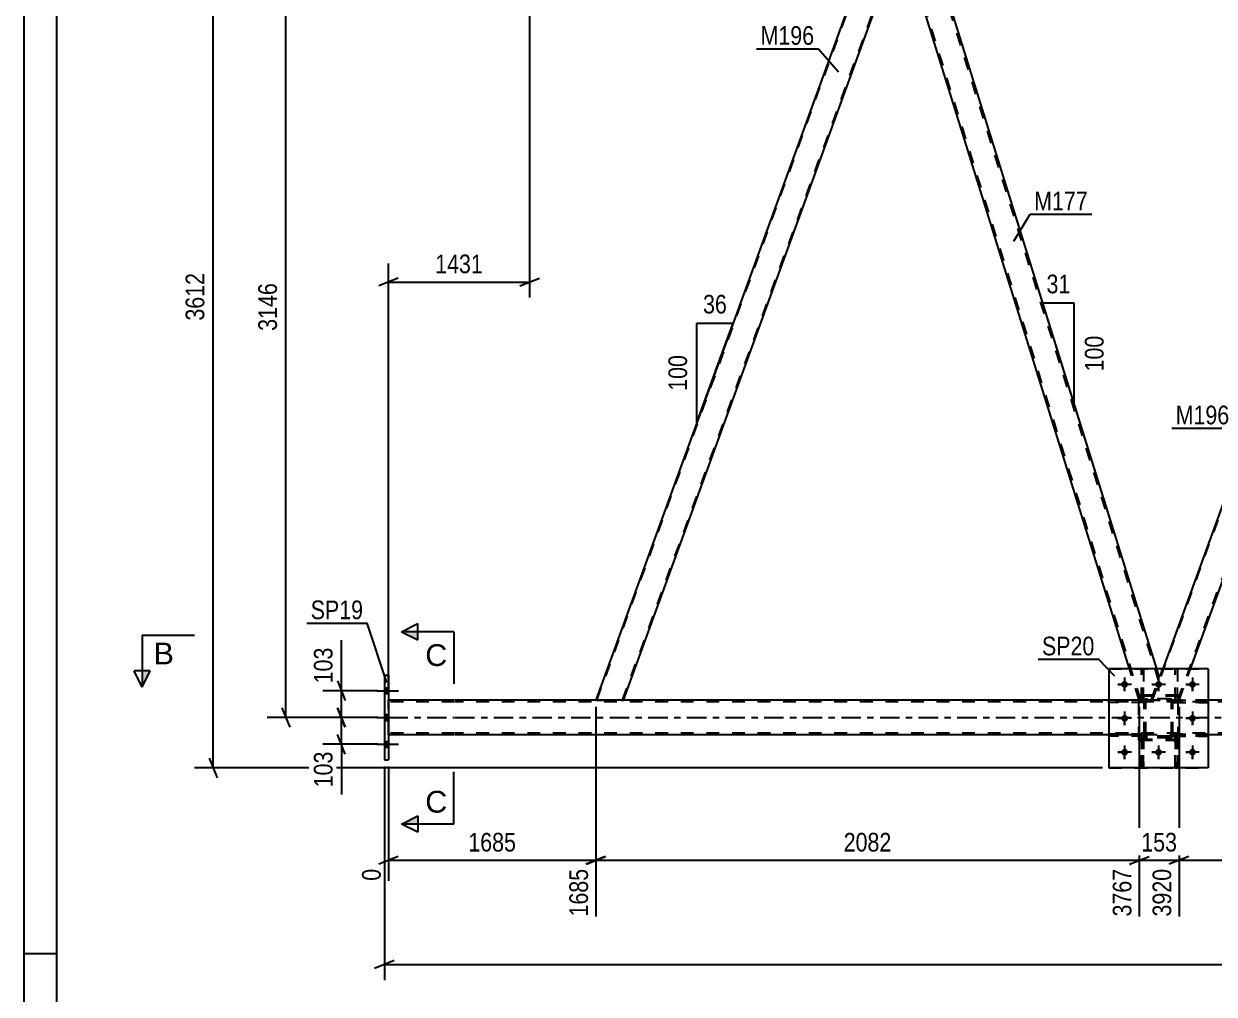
# Model space of a CAD drawing. Header units: millimetres. Extents: x 0 to 841, y 0 to 594.
# Drawn here: x 0 to 182.4, y 291.8 to 440.6 of the extents above; entities that cross this region are included whole.
import ezdxf

# ---------------------------------------------------------------- set-up
doc = ezdxf.new("R2010")
doc.units = ezdxf.units.MM
doc.linetypes.add('DXK_LINE_DOT2', pattern=[3.9198, 1.9599, -1.9599])
doc.linetypes.add('DXK_LINE_DOT3', pattern=[5.9187, 2.979, -0.9799, 0.9799, -0.9799])
doc.styles.add('Arial', font='ARIAL.TTF', dxfattribs={"height": 0.2})
doc.styles.add('Arial Narrow', font='ARIALN.TTF', dxfattribs={"height": 0.2})

# ---------------------------------------------------------------- blocks, each defined once
blk = doc.blocks.new('Unknown-814553173-1135')
at = {"color": 5, "linetype": 'Continuous'}
for p, q in [((0, 594), (0, 0)), ((5, 589), (5, 5)), ((5, 298), (0, 298))]:
    blk.add_line(p, q, dxfattribs=at)
blk = doc.blocks.new('Part-814553173-4147 - 3758')
at = {"color": 2, "linetype": 'Continuous'}
for p, q in [((66.02, 336.86), (55.9, 336.86)), ((166.32, 336.86), (66.12, 336.86)), ((336.59, 336.86), (181.52, 336.86)), ((66.02, 331.58), (55.9, 331.58)), ((166.32, 331.58), (66.12, 331.58)), ((336.59, 331.58), (181.52, 331.58))]:
    blk.add_line(p, q, dxfattribs=at)
at = {"color": 7, "linetype": 'DXK_LINE_DOT2'}
for p, q in [((55.9, 331.58), (55.9, 336.86)), ((66.02, 336.62), (55.9, 336.62)), ((741.59, 336.62), (66.12, 336.62)), ((181.52, 336.86), (166.32, 336.86)), ((66.02, 331.82), (55.9, 331.82)), ((741.59, 331.82), (66.12, 331.82)), ((181.52, 331.58), (166.32, 331.58))]:
    blk.add_line(p, q, dxfattribs=at)
at = {"color": 7, "linetype": 'DXK_LINE_DOT3'}
for p, q in [((55.9, 334.22), (66.02, 334.22)), ((66.12, 334.22), (741.59, 334.22))]:
    blk.add_line(p, q, dxfattribs=at)
blk = doc.blocks.new('Part-814553173-3962 - 3758')
at = {"color": 7, "linetype": 'DXK_LINE_DOT2'}
for p, q in [((176.12, 336.53), (176.12, 336.85)), ((176.12, 336.85), (181.52, 336.85)), ((181.52, 336.53), (176.12, 336.53)), ((176.72, 336.53), (176.72, 336.85)), ((181.52, 336.85), (181.52, 336.53))]:
    blk.add_line(p, q, dxfattribs=at)
blk = doc.blocks.new('Part-814553173-4124 - 3758')
at = {"color": 7, "linetype": 'DXK_LINE_DOT2'}
for p, q in [((172.98, 336.86), (217.1, 458.08)), ((176.89, 336.86), (221.01, 458.08)), ((219.65, 453.88), (221.18, 458.08)), ((172.8, 336.86), (174.56, 341.69)), ((177.06, 336.86), (178.82, 341.69)), ((177.06, 336.86), (172.8, 336.86))]:
    blk.add_line(p, q, dxfattribs=at)
at = {"color": 2, "linetype": 'Continuous'}
for p, q in [((216.93, 458.08), (174.56, 341.69)), ((221.18, 458.08), (216.93, 458.08)), ((178.82, 341.69), (219.65, 453.88))]:
    blk.add_line(p, q, dxfattribs=at)
blk = doc.blocks.new('Part-814553173-4108 - 3758')
at = {"color": 7, "linetype": 'DXK_LINE_DOT2'}
for p, q in [((171.72, 336.85), (166.32, 336.85)), ((166.32, 336.85), (166.32, 336.53)), ((171.72, 336.53), (166.32, 336.53)), ((171.12, 336.53), (171.12, 336.85)), ((171.72, 336.53), (171.72, 336.85))]:
    blk.add_line(p, q, dxfattribs=at)
blk = doc.blocks.new('Bolt-814553173-4125 - 3758')
at = {"linetype": 'Continuous'}
for points in [[(55.9, 337.88), (55.9, 338.76), (55.26, 338.76), (55.26, 337.88)], [(55.9, 337.88), (55.9, 338.76), (55.26, 338.76), (55.26, 337.88)], [(55.9, 337.88), (55.9, 338.76), (55.26, 338.76), (55.26, 337.88)], [(55.9, 333.78), (55.9, 334.66), (55.26, 334.66), (55.26, 333.78)], [(55.9, 333.78), (55.9, 334.66), (55.26, 334.66), (55.26, 333.78)], [(55.9, 329.68), (55.9, 330.56), (55.26, 330.56), (55.26, 329.68)], [(55.9, 329.68), (55.9, 330.56), (55.26, 330.56), (55.26, 329.68)], [(55.9, 329.68), (55.9, 330.56), (55.26, 330.56), (55.26, 329.68)]]:
    blk.add_hatch(color=1, dxfattribs=at).paths.add_polyline_path(points)
at = {"color": 1, "linetype": 'Continuous'}
for p, q in [((54.1, 338.32), (57.42, 338.32)), ((54.1, 338.32), (57.42, 338.32)), ((54.1, 338.32), (57.42, 338.32)), ((55.26, 338.76), (55.9, 338.76)), ((55.26, 338.76), (55.9, 338.76)), ((55.26, 338.76), (55.9, 338.76)), ((55.26, 337.88), (55.9, 337.88)), ((55.26, 337.88), (55.9, 337.88)), ((55.26, 337.88), (55.9, 337.88)), ((54.1, 334.22), (57.42, 334.22)), ((54.1, 334.22), (57.42, 334.22)), ((55.26, 334.66), (55.9, 334.66)), ((55.26, 334.66), (55.9, 334.66)), ((55.26, 333.78), (55.9, 333.78)), ((55.26, 333.78), (55.9, 333.78)), ((55.26, 330.56), (55.9, 330.56)), ((55.26, 330.56), (55.9, 330.56)), ((55.26, 330.56), (55.9, 330.56)), ((54.1, 330.12), (57.42, 330.12)), ((54.1, 330.12), (57.42, 330.12)), ((54.1, 330.12), (57.42, 330.12)), ((55.26, 329.68), (55.9, 329.68)), ((55.26, 329.68), (55.9, 329.68)), ((55.26, 329.68), (55.9, 329.68))]:
    blk.add_line(p, q, dxfattribs=at)
blk = doc.blocks.new('Part-814553173-4192 - 3758')
at = {"color": 7, "linetype": 'DXK_LINE_DOT2'}
for p, q in [((176.92, 337.62), (170.92, 337.62)), ((170.92, 330.82), (170.92, 337.62)), ((176.92, 330.82), (176.92, 337.62)), ((176.92, 330.82), (170.92, 330.82))]:
    blk.add_line(p, q, dxfattribs=at)
blk = doc.blocks.new('Part-814553173-3943 - 3758')
at = {"color": 7, "linetype": 'DXK_LINE_DOT2'}
for p, q in [((176.12, 331.33), (176.12, 331.65)), ((176.12, 331.65), (181.52, 331.65)), ((181.52, 331.33), (176.12, 331.33)), ((176.72, 331.33), (176.72, 331.65)), ((181.52, 331.65), (181.52, 331.33))]:
    blk.add_line(p, q, dxfattribs=at)
blk = doc.blocks.new('Part-814553173-3960 - 3758')
at = {"color": 7, "linetype": 'DXK_LINE_DOT2'}
for p, q in [((171.72, 336.61), (171.76, 336.79)), ((171.76, 336.79), (171.72, 336.61)), ((171.72, 331.57), (171.72, 336.61)), ((171.96, 336.61), (171.98, 336.7)), ((171.96, 331.57), (171.96, 336.61)), ((171.98, 336.7), (172.03, 336.78)), ((172.02, 337.05), (172.2, 337.09)), ((172.2, 337.09), (172.02, 337.05)), ((172.03, 336.78), (172.11, 336.83)), ((172.11, 336.83), (172.2, 336.85)), ((175.64, 337.09), (172.2, 337.09)), ((172.2, 336.85), (175.64, 336.85)), ((175.64, 337.09), (175.83, 337.05)), ((175.83, 337.05), (175.64, 337.09)), ((175.64, 336.85), (175.73, 336.83)), ((175.73, 336.83), (175.81, 336.78)), ((175.81, 336.78), (175.86, 336.7)), ((175.86, 336.7), (175.88, 336.61)), ((175.88, 331.57), (175.88, 336.61)), ((176.08, 336.79), (176.12, 336.61)), ((176.12, 336.61), (176.08, 336.79)), ((176.12, 331.57), (176.12, 336.61)), ((171.76, 331.38), (171.72, 331.57)), ((171.72, 331.57), (171.76, 331.38)), ((171.98, 331.47), (171.96, 331.57)), ((172.03, 331.4), (171.98, 331.47)), ((172.2, 331.09), (172.02, 331.12)), ((172.02, 331.12), (172.2, 331.09)), ((172.11, 331.35), (172.03, 331.4)), ((172.2, 331.33), (172.11, 331.35)), ((175.64, 331.33), (172.2, 331.33)), ((175.64, 331.09), (172.2, 331.09)), ((175.73, 331.35), (175.64, 331.33)), ((175.83, 331.12), (175.64, 331.09)), ((175.64, 331.09), (175.83, 331.12)), ((175.81, 331.4), (175.73, 331.35)), ((175.86, 331.47), (175.81, 331.4)), ((175.88, 331.57), (175.86, 331.47)), ((176.12, 331.57), (176.08, 331.38)), ((176.08, 331.38), (176.12, 331.57))]:
    blk.add_line(p, q, dxfattribs=at)
at = {"color": 7, "linetype": 'DXK_LINE_DOT3'}
blk.add_line((173.92, 334.09), (173.92, 334.09), dxfattribs=at)
at = {"color": 7, "linetype": 'DXK_LINE_DOT2'}
for centre, start, end in [((172.2, 336.61), 112.5, 157.5), ((172.2, 336.61), 112.5, 157.5), ((175.64, 336.61), 22.5, 67.5), ((175.64, 336.61), 22.5, 67.5), ((172.2, 331.57), 202.5, 247.5), ((172.2, 331.57), 202.5, 247.5), ((175.64, 331.57), 292.5, 337.5), ((175.64, 331.57), 292.5, 337.5)]:
    blk.add_arc(centre, 0.48, start, end, dxfattribs=at)
blk = doc.blocks.new('Part-814553173-3961 - 3758')
at = {"color": 7, "linetype": 'DXK_LINE_DOT2'}
for p, q in [((176.92, 337.49), (170.92, 337.49)), ((170.92, 330.69), (170.92, 337.49)), ((176.92, 330.69), (176.92, 337.49)), ((176.92, 330.69), (170.92, 330.69))]:
    blk.add_line(p, q, dxfattribs=at)
blk = doc.blocks.new('Part-814553173-4193 - 3758')
at = {"color": 7, "linetype": 'DXK_LINE_DOT2'}
for p, q in [((171.72, 336.61), (171.76, 336.79)), ((171.76, 336.79), (171.72, 336.61)), ((171.72, 331.57), (171.72, 336.61)), ((171.96, 336.61), (171.98, 336.7)), ((171.96, 331.57), (171.96, 336.61)), ((171.98, 336.7), (172.03, 336.78)), ((172.02, 337.05), (172.2, 337.09)), ((172.2, 337.09), (172.02, 337.05)), ((172.03, 336.78), (172.11, 336.83)), ((172.11, 336.83), (172.2, 336.85)), ((175.64, 337.09), (172.2, 337.09)), ((172.2, 336.85), (175.64, 336.85)), ((175.64, 337.09), (175.83, 337.05)), ((175.83, 337.05), (175.64, 337.09)), ((175.64, 336.85), (175.73, 336.83)), ((175.73, 336.83), (175.81, 336.78)), ((175.81, 336.78), (175.86, 336.7)), ((175.86, 336.7), (175.88, 336.61)), ((175.88, 331.57), (175.88, 336.61)), ((176.08, 336.79), (176.12, 336.61)), ((176.12, 336.61), (176.08, 336.79)), ((176.12, 331.57), (176.12, 336.61)), ((171.76, 331.38), (171.72, 331.57)), ((171.72, 331.57), (171.76, 331.38)), ((171.98, 331.47), (171.96, 331.57)), ((172.03, 331.4), (171.98, 331.47)), ((172.2, 331.09), (172.02, 331.12)), ((172.02, 331.12), (172.2, 331.09)), ((172.11, 331.35), (172.03, 331.4)), ((172.2, 331.33), (172.11, 331.35)), ((175.64, 331.33), (172.2, 331.33)), ((175.64, 331.09), (172.2, 331.09)), ((175.73, 331.35), (175.64, 331.33)), ((175.83, 331.12), (175.64, 331.09)), ((175.64, 331.09), (175.83, 331.12)), ((175.81, 331.4), (175.73, 331.35)), ((175.86, 331.47), (175.81, 331.4)), ((175.88, 331.57), (175.86, 331.47)), ((176.12, 331.57), (176.08, 331.38)), ((176.08, 331.38), (176.12, 331.57))]:
    blk.add_line(p, q, dxfattribs=at)
at = {"color": 7, "linetype": 'DXK_LINE_DOT3'}
blk.add_line((173.92, 334.09), (173.92, 334.09), dxfattribs=at)
at = {"color": 7, "linetype": 'DXK_LINE_DOT2'}
for centre, start, end in [((172.2, 336.61), 112.5, 157.5), ((172.2, 336.61), 112.5, 157.5), ((175.64, 336.61), 22.5, 67.5), ((175.64, 336.61), 22.5, 67.5), ((172.2, 331.57), 202.5, 247.5), ((172.2, 331.57), 202.5, 247.5), ((175.64, 331.57), 292.5, 337.5), ((175.64, 331.57), 292.5, 337.5)]:
    blk.add_arc(centre, 0.48, start, end, dxfattribs=at)
blk = doc.blocks.new('Part-814553173-3976 - 3758')
at = {"color": 7, "linetype": 'DXK_LINE_DOT2'}
for p, q in [((171.72, 336.85), (166.32, 336.85)), ((166.32, 336.53), (166.32, 336.85)), ((171.72, 336.53), (166.32, 336.53)), ((171.12, 336.53), (171.12, 336.85)), ((171.72, 336.85), (171.72, 336.53))]:
    blk.add_line(p, q, dxfattribs=at)
blk = doc.blocks.new('Part-814553173-3977 - 3758')
at = {"color": 7, "linetype": 'DXK_LINE_DOT2'}
for p, q in [((171.72, 331.65), (166.32, 331.65)), ((166.32, 331.33), (166.32, 331.65)), ((171.72, 331.33), (166.32, 331.33)), ((171.12, 331.33), (171.12, 331.65)), ((171.72, 331.65), (171.72, 331.33))]:
    blk.add_line(p, q, dxfattribs=at)
blk = doc.blocks.new('Bolt-814553173-3982 - 3758')
at = {"linetype": 'Continuous'}
for points in [[(169.24, 339.29, -1), (168.2, 339.29, -1)], [(174.44, 339.29, -1), (173.4, 339.29, -1)], [(179.64, 339.29, -1), (178.6, 339.29, -1)], [(169.24, 334.09, -1), (168.2, 334.09, -1)], [(179.64, 334.09, -1), (178.6, 334.09, -1)], [(169.24, 328.89, -1), (168.2, 328.89, -1)], [(174.44, 328.89, -1), (173.4, 328.89, -1)], [(179.64, 328.89, -1), (178.6, 328.89, -1)]]:
    blk.add_hatch(color=1, dxfattribs=at).paths.add_polyline_path(points)
at = {"color": 1, "linetype": 'Continuous'}
for p, q in [((168.72, 340.33), (168.72, 338.25)), ((173.92, 340.33), (173.92, 338.25)), ((179.12, 340.33), (179.12, 338.25)), ((169.76, 339.29), (167.68, 339.29)), ((174.96, 339.29), (172.88, 339.29)), ((180.16, 339.29), (178.08, 339.29)), ((169.76, 334.09), (167.68, 334.09)), ((168.72, 335.13), (168.72, 333.05)), ((180.16, 334.09), (178.08, 334.09)), ((179.12, 335.13), (179.12, 333.05)), ((169.76, 328.89), (167.68, 328.89)), ((168.72, 329.93), (168.72, 327.85)), ((174.96, 328.89), (172.88, 328.89)), ((173.92, 329.93), (173.92, 327.85)), ((180.16, 328.89), (178.08, 328.89)), ((179.12, 329.93), (179.12, 327.85))]:
    blk.add_line(p, q, dxfattribs=at)
blk = doc.blocks.new('Bolt-814553173-3983 - 3758')
at = {"color": 1, "linetype": 'Continuous'}
for p, q in [((168.72, 340.33), (168.72, 339.63)), ((173.92, 340.33), (173.92, 339.63)), ((179.12, 340.33), (179.12, 339.63)), ((167.68, 339.29), (168.37, 339.29)), ((168.72, 338.25), (168.72, 338.94)), ((169.76, 339.29), (169.07, 339.29)), ((172.88, 339.29), (173.57, 339.29)), ((173.92, 338.25), (173.92, 338.94)), ((174.96, 339.29), (174.27, 339.29)), ((178.08, 339.29), (178.77, 339.29)), ((179.12, 338.25), (179.12, 338.94)), ((180.16, 339.29), (179.47, 339.29)), ((167.68, 334.09), (168.37, 334.09)), ((168.72, 335.13), (168.72, 334.43)), ((169.76, 334.09), (169.07, 334.09)), ((178.08, 334.09), (178.77, 334.09)), ((179.12, 335.13), (179.12, 334.43)), ((180.16, 334.09), (179.47, 334.09)), ((168.72, 333.05), (168.72, 333.74)), ((179.12, 333.05), (179.12, 333.74)), ((167.68, 328.89), (168.37, 328.89)), ((168.72, 329.93), (168.72, 329.23)), ((168.72, 327.85), (168.72, 328.54)), ((169.76, 328.89), (169.07, 328.89)), ((172.88, 328.89), (173.57, 328.89)), ((173.92, 329.93), (173.92, 329.23)), ((173.92, 327.85), (173.92, 328.54)), ((174.96, 328.89), (174.27, 328.89)), ((178.08, 328.89), (178.77, 328.89)), ((179.12, 329.93), (179.12, 329.23)), ((179.12, 327.85), (179.12, 328.54)), ((180.16, 328.89), (179.47, 328.89))]:
    blk.add_line(p, q, dxfattribs=at)
blk = doc.blocks.new('Part-814553173-4009 - 3758')
at = {"color": 2, "linetype": 'Continuous'}
for p, q in [((55.26, 340.72), (55.9, 340.72)), ((55.26, 340.72), (55.26, 327.72)), ((55.9, 340.72), (55.9, 327.72)), ((55.26, 327.72), (55.9, 327.72))]:
    blk.add_line(p, q, dxfattribs=at)
blk = doc.blocks.new('Part-814553173-4028 - 3758')
at = {"color": 2, "linetype": 'Continuous'}
for p, q in [((176.48, 341.69), (176.48, 341.69)), ((176.8, 341.69), (176.48, 341.69)), ((176.8, 341.69), (176.8, 341.69))]:
    blk.add_line(p, q, dxfattribs=at)
at = {"color": 7, "linetype": 'DXK_LINE_DOT2'}
for p, q in [((176.48, 336.84), (176.48, 341.69)), ((176.8, 336.84), (176.8, 341.69)), ((176.48, 337.44), (176.8, 337.44)), ((176.8, 336.84), (176.48, 336.84))]:
    blk.add_line(p, q, dxfattribs=at)
blk = doc.blocks.new('Part-814553173-4034 - 3758')
at = {"color": 7, "linetype": 'DXK_LINE_DOT2'}
for p, q in [((176.48, 336.84), (176.48, 341.69)), ((176.48, 341.69), (176.8, 341.69)), ((176.8, 341.69), (176.8, 336.84)), ((176.48, 337.44), (176.8, 337.44)), ((176.8, 336.84), (176.48, 336.84))]:
    blk.add_line(p, q, dxfattribs=at)
blk = doc.blocks.new('Part-814553173-4037 - 3758')
at = {"color": 7, "linetype": 'DXK_LINE_DOT2'}
for p, q in [((171.28, 326.49), (171.28, 331.32)), ((171.28, 331.32), (171.6, 331.32)), ((171.28, 330.72), (171.6, 330.72)), ((171.6, 331.32), (171.6, 326.49)), ((171.6, 326.49), (171.28, 326.49))]:
    blk.add_line(p, q, dxfattribs=at)
blk = doc.blocks.new('Part-814553173-4040 - 3758')
at = {"color": 7, "linetype": 'DXK_LINE_DOT2'}
for p, q in [((176.48, 326.49), (176.47, 331.32)), ((176.47, 331.32), (176.79, 331.32)), ((176.47, 330.72), (176.79, 330.72)), ((176.79, 331.32), (176.8, 326.49)), ((176.8, 326.49), (176.48, 326.49))]:
    blk.add_line(p, q, dxfattribs=at)
blk = doc.blocks.new('Part-814553173-4043 - 3758')
at = {"color": 7, "linetype": 'DXK_LINE_DOT2'}
for p, q in [((181.52, 331.65), (176.12, 331.65)), ((176.12, 331.65), (176.12, 331.33)), ((176.12, 331.33), (181.52, 331.33)), ((176.72, 331.33), (176.72, 331.65)), ((181.52, 331.33), (181.52, 331.65))]:
    blk.add_line(p, q, dxfattribs=at)
blk = doc.blocks.new('Part-814553173-4119 - 3758')
at = {"color": 7, "linetype": 'DXK_LINE_DOT2'}
for p, q in [((171.28, 336.84), (171.28, 341.69)), ((171.28, 341.69), (171.6, 341.69)), ((171.6, 341.69), (171.6, 336.84)), ((171.28, 337.44), (171.6, 337.44)), ((171.6, 336.84), (171.28, 336.84))]:
    blk.add_line(p, q, dxfattribs=at)
blk = doc.blocks.new('Part-814553173-4054 - 3758')
at = {"color": 7, "linetype": 'DXK_LINE_DOT2'}
for p, q in [((181.52, 336.85), (176.12, 336.85)), ((176.12, 336.85), (176.12, 336.53)), ((176.12, 336.53), (181.52, 336.53)), ((176.72, 336.53), (176.72, 336.85)), ((181.52, 336.53), (181.52, 336.85))]:
    blk.add_line(p, q, dxfattribs=at)
blk = doc.blocks.new('Part-814553173-4141 - 3758')
at = {"color": 2, "linetype": 'Continuous'}
for p, q in [((171.28, 341.69), (171.28, 341.69)), ((171.6, 341.69), (171.28, 341.69)), ((171.6, 341.69), (171.6, 341.69))]:
    blk.add_line(p, q, dxfattribs=at)
at = {"color": 7, "linetype": 'DXK_LINE_DOT2'}
for p, q in [((171.28, 336.84), (171.28, 341.69)), ((171.6, 336.84), (171.6, 341.69)), ((171.28, 337.44), (171.6, 337.44)), ((171.6, 336.84), (171.28, 336.84))]:
    blk.add_line(p, q, dxfattribs=at)
blk = doc.blocks.new('Part-814553173-4089 - 3758')
at = {"color": 7, "linetype": 'DXK_LINE_DOT2'}
for p, q in [((171.6, 331.32), (171.28, 331.32)), ((171.28, 331.32), (171.28, 326.49)), ((171.28, 330.72), (171.6, 330.72)), ((171.6, 326.49), (171.6, 331.32)), ((171.28, 326.49), (171.6, 326.49))]:
    blk.add_line(p, q, dxfattribs=at)
blk = doc.blocks.new('Part-814553173-4090 - 3758')
at = {"color": 7, "linetype": 'DXK_LINE_DOT2'}
for p, q in [((176.79, 331.32), (176.47, 331.32)), ((176.47, 331.32), (176.48, 326.49)), ((176.47, 330.72), (176.79, 330.72)), ((176.8, 326.49), (176.79, 331.32)), ((176.48, 326.49), (176.8, 326.49))]:
    blk.add_line(p, q, dxfattribs=at)
blk = doc.blocks.new('Part-814553173-4100 - 3758')
at = {"color": 7, "linetype": 'DXK_LINE_DOT2'}
for p, q in [((166.32, 341.69), (181.52, 341.69)), ((166.32, 341.69), (166.32, 326.49)), ((181.52, 341.69), (181.52, 326.49)), ((166.32, 326.49), (181.52, 326.49))]:
    blk.add_line(p, q, dxfattribs=at)
blk = doc.blocks.new('Part-814553173-4111 - 3758')
at = {"color": 7, "linetype": 'DXK_LINE_DOT2'}
for p, q in [((171.72, 331.65), (166.32, 331.65)), ((166.32, 331.65), (166.32, 331.33)), ((171.72, 331.33), (166.32, 331.33)), ((171.12, 331.33), (171.12, 331.65)), ((171.72, 331.33), (171.72, 331.65))]:
    blk.add_line(p, q, dxfattribs=at)
blk = doc.blocks.new('Part-814553173-4116 - 3758')
at = {"color": 2, "linetype": 'Continuous'}
for p, q in [((181.52, 341.69), (166.32, 341.69)), ((166.32, 341.69), (166.32, 326.49)), ((181.52, 341.69), (181.52, 326.49)), ((181.52, 326.49), (166.32, 326.49))]:
    blk.add_line(p, q, dxfattribs=at)
blk = doc.blocks.new('Part-814553173-4177 - 3758')
at = {"color": 2, "linetype": 'Continuous'}
for p, q in [((136.05, 458.08), (134.52, 453.89)), ((137.37, 458.08), (136.05, 458.08)), ((173.65, 341.69), (137.37, 458.08)), ((169.46, 341.69), (134.5, 453.83)), ((134.52, 453.89), (134.52, 453.88))]:
    blk.add_line(p, q, dxfattribs=at)
at = {"color": 7, "linetype": 'DXK_LINE_DOT2'}
for p, q in [((173.93, 339.96), (137.11, 458.08)), ((134.52, 453.89), (134.5, 453.83)), ((171.21, 336.86), (134.64, 454.2)), ((170.96, 336.86), (169.46, 341.69)), ((174.07, 340.33), (173.65, 341.69)), ((172.8, 336.86), (174.07, 340.33)), ((170.96, 336.86), (172.8, 336.86))]:
    blk.add_line(p, q, dxfattribs=at)
blk = doc.blocks.new('Part-814553173-4182 - 3758')
at = {"color": 2, "linetype": 'Continuous'}
for p, q in [((131.79, 458.08), (87.67, 336.86)), ((136.05, 458.08), (131.79, 458.08)), ((91.93, 336.86), (134.52, 453.88))]:
    blk.add_line(p, q, dxfattribs=at)
at = {"color": 7, "linetype": 'DXK_LINE_DOT2'}
for p, q in [((87.84, 336.86), (131.96, 458.08)), ((91.76, 336.86), (135.88, 458.08)), ((134.52, 453.88), (136.05, 458.08)), ((87.67, 336.86), (91.93, 336.86))]:
    blk.add_line(p, q, dxfattribs=at)
blk = doc.blocks.new('StraightDimension-814553173-4836 - 3758')
at = {"color": 7, "linetype": 'Continuous'}
for p, q in [((75.88, 460.08), (37.3, 460.08)), ((40.75, 458.58), (39.55, 461.58)), ((40.15, 334.22), (40.15, 460.08)), ((39.55, 335.72), (40.75, 332.72)), ((54.26, 334.22), (37.3, 334.22))]:
    blk.add_line(p, q, dxfattribs=at)
at = {"color": 0}
blk.add_wipeout([(39.4, 401.41), (35.2, 401.41), (35.2, 392.9), (39.4, 392.9)], dxfattribs=at)
at = {"color": 3, "style": 'Arial Narrow'}
blk.add_text('3146', height=2.863, rotation=90.0002, dxfattribs=at).set_placement((38.8, 393.5))
blk = doc.blocks.new('StraightDimension-814553173-4952 - 3758')
at = {"color": 7, "linetype": 'Continuous'}
for p, q in [((79.16, 470.95), (26.16, 470.95)), ((29.61, 469.45), (28.41, 472.45)), ((29.01, 326.49), (29.01, 470.95)), ((28.41, 327.99), (29.61, 324.99)), ((165.32, 326.49), (26.16, 326.49))]:
    blk.add_line(p, q, dxfattribs=at)
at = {"color": 0}
blk.add_wipeout([(28.26, 402.97), (24.06, 402.97), (24.06, 394.46), (28.26, 394.46)], dxfattribs=at)
at = {"color": 3, "style": 'Arial Narrow'}
blk.add_text('3612', height=2.863, rotation=90.0002, dxfattribs=at).set_placement((27.66, 395.06))
blk = doc.blocks.new('StraightDimension-814553173-4549 - 3758')
at = {"color": 7, "linetype": 'Continuous'}
for p, q in [((87.67, 335.86), (87.67, 303.71)), ((170.96, 335.86), (170.96, 303.71)), ((89.17, 312.92), (86.17, 311.72)), ((87.67, 312.32), (170.96, 312.32)), ((169.46, 311.72), (172.46, 312.92))]:
    blk.add_line(p, q, dxfattribs=at)
at = {"color": 0}
blk.add_wipeout([(133.57, 313.07), (133.57, 317.27), (125.06, 317.27), (125.06, 313.07)], dxfattribs=at)
at = {"color": 0, "linetype": 'Continuous'}
blk.add_wipeout([(170.36, 311.62), (166.16, 311.62), (166.16, 303.11), (170.36, 303.11)], dxfattribs=at)
at = {"color": 3, "style": 'Arial Narrow'}
blk.add_text('2082', height=2.863, dxfattribs=at).set_placement((125.66, 313.67))
at = {"color": 3, "linetype": 'Continuous', "style": 'Arial Narrow'}
blk.add_text('3767', height=2.863, rotation=90.0002, dxfattribs=at).set_placement((169.76, 303.71))
blk = doc.blocks.new('StraightDimension-814553173-4825 - 3758')
at = {"color": 7, "linetype": 'Continuous'}
for p, q in [((87.67, 335.86), (87.67, 303.71)), ((55.9, 326.72), (55.9, 309.19)), ((57.4, 312.92), (54.4, 311.72)), ((55.9, 312.32), (87.67, 312.32)), ((86.17, 311.72), (89.17, 312.92))]:
    blk.add_line(p, q, dxfattribs=at)
at = {"color": 0}
blk.add_wipeout([(76.04, 313.07), (76.04, 317.27), (67.53, 317.27), (67.53, 313.07)], dxfattribs=at)
at = {"color": 0, "linetype": 'Continuous'}
for points in [[(55.3, 311.62), (51.1, 311.62), (51.1, 308.59), (55.3, 308.59)], [(87.07, 311.62), (82.87, 311.62), (82.87, 303.11), (87.07, 303.11)]]:
    blk.add_wipeout(points, dxfattribs=at)
at = {"color": 3, "style": 'Arial Narrow'}
blk.add_text('1685', height=2.863, dxfattribs=at).set_placement((68.13, 313.67))
at = {"color": 3, "linetype": 'Continuous', "style": 'Arial Narrow'}
for s, height, p in [('0', 2.86, (54.7, 309.19)), ('1685', 2.863, (86.47, 303.71))]:
    blk.add_text(s, height=height, rotation=90.0002, dxfattribs=at).set_placement(p)
blk = doc.blocks.new('AngleDimension-814553173-5161 - 3758')
at = {"color": 7, "linetype": 'Continuous'}
for p, q in [((103.16, 394.65), (108.7, 394.65)), ((103.16, 379.43), (108.7, 394.65)), ((103.16, 379.43), (103.16, 394.65)), ((106.03, 387.31), (108.7, 394.65))]:
    blk.add_line(p, q, dxfattribs=at)
at = {"color": 0}
for points in [[(108.36, 395.55), (108.36, 399.75), (103.5, 399.75), (103.5, 395.55)], [(102.26, 390.38), (98.06, 390.38), (98.06, 383.7), (102.26, 383.7)]]:
    blk.add_wipeout(points, dxfattribs=at)
at = {"color": 3, "style": 'Arial Narrow'}
blk.add_text('36', height=2.863, dxfattribs=at).set_placement((104.1, 396.15))
blk.add_text('100', height=2.863, rotation=90.0002, dxfattribs=at).set_placement((101.66, 384.3))
blk = doc.blocks.new('AngleDimension-814553173-4527 - 3758')
at = {"color": 7, "linetype": 'Continuous'}
for p, q in [((160.99, 397.75), (156.17, 397.75)), ((160.99, 382.28), (156.17, 397.75)), ((160.99, 382.28), (160.99, 397.75)), ((167.16, 362.49), (160.99, 382.28))]:
    blk.add_line(p, q, dxfattribs=at)
at = {"color": 0}
for points in [[(161.01, 398.65), (161.01, 402.85), (156.15, 402.85), (156.15, 398.65)], [(166.09, 393.36), (161.89, 393.36), (161.89, 386.67), (166.09, 386.67)]]:
    blk.add_wipeout(points, dxfattribs=at)
at = {"color": 3, "style": 'Arial Narrow'}
blk.add_text('31', height=2.863, dxfattribs=at).set_placement((156.75, 399.25))
blk.add_text('100', height=2.863, rotation=90.0002, dxfattribs=at).set_placement((165.49, 387.27))
blk = doc.blocks.new('StraightDimension-814553173-4585 - 3758')
at = {"color": 7, "linetype": 'Continuous'}
for p, q in [((177.06, 335.86), (177.06, 303.71)), ((256.09, 335.86), (256.09, 303.71)), ((178.56, 312.92), (175.56, 311.72)), ((177.06, 312.32), (256.09, 312.32)), ((254.59, 311.72), (257.59, 312.92))]:
    blk.add_line(p, q, dxfattribs=at)
at = {"color": 0}
blk.add_wipeout([(220.83, 313.07), (220.83, 317.27), (212.32, 317.27), (212.32, 313.07)], dxfattribs=at)
at = {"color": 0, "linetype": 'Continuous'}
blk.add_wipeout([(255.49, 311.62), (251.29, 311.62), (251.29, 303.11), (255.49, 303.11)], dxfattribs=at)
at = {"color": 3, "style": 'Arial Narrow'}
blk.add_text('1976', height=2.863, dxfattribs=at).set_placement((212.92, 313.67))
at = {"color": 3, "linetype": 'Continuous', "style": 'Arial Narrow'}
blk.add_text('5895', height=2.863, rotation=90.0002, dxfattribs=at).set_placement((254.89, 303.71))
blk = doc.blocks.new('StraightDimension-814553173-4538 - 3758')
at = {"color": 7, "linetype": 'Continuous'}
for p, q in [((55.26, 326.72), (55.26, 293.94)), ((56.76, 296.94), (53.76, 295.74)), ((55.26, 296.34), (793.32, 296.34))]:
    blk.add_line(p, q, dxfattribs=at)
blk = doc.blocks.new('StraightDimension-814553173-4566 - 3758')
at = {"color": 7, "linetype": 'Continuous'}
for p, q in [((170.96, 335.86), (170.96, 303.71)), ((177.06, 335.86), (177.06, 303.71)), ((169.46, 311.72), (172.46, 312.92)), ((170.96, 312.32), (177.06, 312.32)), ((178.56, 312.92), (175.56, 311.72))]:
    blk.add_line(p, q, dxfattribs=at)
at = {"color": 0}
blk.add_wipeout([(177.35, 313.07), (177.35, 317.27), (170.67, 317.27), (170.67, 313.07)], dxfattribs=at)
at = {"color": 0, "linetype": 'Continuous'}
blk.add_wipeout([(176.46, 311.62), (172.26, 311.62), (172.26, 303.11), (176.46, 303.11)], dxfattribs=at)
at = {"color": 3, "style": 'Arial Narrow'}
blk.add_text('153', height=2.863, dxfattribs=at).set_placement((171.27, 313.67))
at = {"color": 3, "linetype": 'Continuous', "style": 'Arial Narrow'}
blk.add_text('3920', height=2.863, rotation=90.0002, dxfattribs=at).set_placement((175.86, 303.71))
blk = doc.blocks.new('StraightDimension-814553173-4841 - 3758')
at = {"color": 7, "linetype": 'Continuous'}
for p, q in [((77.52, 457.08), (77.52, 398.58)), ((55.9, 337.86), (55.9, 403.83)), ((57.4, 401.58), (54.4, 400.38)), ((76.02, 400.38), (79.02, 401.58)), ((55.9, 400.98), (77.52, 400.98))]:
    blk.add_line(p, q, dxfattribs=at)
at = {"color": 0}
blk.add_wipeout([(70.97, 401.73), (70.97, 405.93), (62.45, 405.93), (62.45, 401.73)], dxfattribs=at)
at = {"color": 3, "style": 'Arial Narrow'}
blk.add_text('1431', height=2.863, dxfattribs=at).set_placement((63.05, 402.33))
blk = doc.blocks.new('StraightDimension-814553173-4884 - 3758')
at = {"color": 7, "linetype": 'Continuous'}
for p, q in [((48.07, 339.82), (49.27, 336.82)), ((54.26, 338.32), (45.82, 338.32)), ((48.67, 334.22), (48.67, 338.32)), ((49.27, 332.72), (48.07, 335.72)), ((54.26, 334.22), (45.82, 334.22))]:
    blk.add_line(p, q, dxfattribs=at)
at = {"color": 0}
blk.add_wipeout([(47.92, 345.53), (43.72, 345.53), (43.72, 338.85), (47.92, 338.85)], dxfattribs=at)
at = {"color": 7, "linetype": 'Continuous'}
blk.add_line((48.67, 338.32), (48.67, 346.06), dxfattribs=at)
blk.add_line((48.67, 338.32), (48.67, 346.06), dxfattribs=at)
at = {"color": 3, "style": 'Arial Narrow'}
blk.add_text('103', height=2.863, rotation=90.0002, dxfattribs=at).set_placement((47.32, 339.45))
blk = doc.blocks.new('StraightDimension-814553173-4894 - 3758')
at = {"color": 7, "linetype": 'Continuous'}
for p, q in [((48.07, 335.72), (49.27, 332.72)), ((54.26, 334.22), (45.82, 334.22)), ((48.67, 330.12), (48.67, 334.22)), ((49.27, 328.62), (48.07, 331.62)), ((54.26, 330.12), (45.82, 330.12))]:
    blk.add_line(p, q, dxfattribs=at)
at = {"color": 0}
blk.add_wipeout([(47.92, 329.6), (43.72, 329.6), (43.72, 322.91), (47.92, 322.91)], dxfattribs=at)
at = {"color": 7, "linetype": 'Continuous'}
blk.add_line((48.67, 330.12), (48.67, 322.39), dxfattribs=at)
blk.add_line((48.67, 330.12), (48.67, 322.39), dxfattribs=at)
at = {"color": 3, "style": 'Arial Narrow'}
blk.add_text('103', height=2.863, rotation=90.0002, dxfattribs=at).set_placement((47.32, 323.51))
blk = doc.blocks.new('Mark-814553173-4005 - 3758')
at = {"color": 0}
blk.add_wipeout([(52.01, 349.29), (52.01, 352.29), (43.97, 352.29), (43.97, 349.29)], dxfattribs=at)
blk.add_wipeout([(52.01, 349.29), (52.01, 352.29), (43.97, 352.29), (43.97, 349.29)], dxfattribs=at)
at = {"color": 30, "linetype": 'Continuous'}
for p in [(43.37, 348.69), (55.62, 339.59)]:
    blk.add_line(p, (52.61, 348.69), dxfattribs=at)
at = {"color": 3, "style": 'Arial Narrow'}
blk.add_text('SP19', height=2.863, dxfattribs=at).set_placement((43.97, 349.29))
blk = doc.blocks.new('Mark-814553173-4112 - 3758')
at = {"color": 0}
blk.add_wipeout([(164.09, 343.74), (164.09, 346.74), (156.05, 346.74), (156.05, 343.74)], dxfattribs=at)
blk.add_wipeout([(164.09, 343.74), (164.09, 346.74), (156.05, 346.74), (156.05, 343.74)], dxfattribs=at)
at = {"color": 30, "linetype": 'Continuous'}
for p in [(155.45, 343.14), (167.2, 340.56)]:
    blk.add_line(p, (164.69, 343.14), dxfattribs=at)
at = {"color": 3, "style": 'Arial Narrow'}
blk.add_text('SP20', height=2.863, dxfattribs=at).set_placement((156.05, 343.74))
blk = doc.blocks.new('Mark-814553173-4120 - 3758')
at = {"color": 0}
blk.add_wipeout([(184.76, 379.16), (184.76, 382.16), (176.54, 382.16), (176.54, 379.16)], dxfattribs=at)
blk.add_wipeout([(184.76, 379.16), (184.76, 382.16), (176.54, 382.16), (176.54, 379.16)], dxfattribs=at)
at = {"color": 30, "linetype": 'Continuous'}
for p in [(175.94, 378.56), (188.12, 372.64)]:
    blk.add_line(p, (185.36, 378.56), dxfattribs=at)
at = {"color": 3, "style": 'Arial Narrow'}
blk.add_text('M196', height=2.863, dxfattribs=at).set_placement((176.54, 379.16))
blk = doc.blocks.new('Mark-814553173-4173 - 3758')
at = {"color": 0}
blk.add_wipeout([(163.07, 411.96), (163.07, 414.96), (154.85, 414.96), (154.85, 411.96)], dxfattribs=at)
blk.add_wipeout([(163.07, 411.96), (163.07, 414.96), (154.85, 414.96), (154.85, 411.96)], dxfattribs=at)
at = {"color": 30, "linetype": 'Continuous'}
for p, q in [((151.74, 407.23), (154.25, 411.36)), ((154.25, 411.36), (163.67, 411.36))]:
    blk.add_line(p, q, dxfattribs=at)
at = {"color": 3, "style": 'Arial Narrow'}
blk.add_text('M177', height=2.863, dxfattribs=at).set_placement((154.85, 411.96))
blk = doc.blocks.new('Mark-814553173-4178 - 3758')
at = {"color": 0}
blk.add_wipeout([(121.15, 437.34), (121.15, 440.34), (112.92, 440.34), (112.92, 437.34)], dxfattribs=at)
blk.add_wipeout([(121.15, 437.34), (121.15, 440.34), (112.92, 440.34), (112.92, 437.34)], dxfattribs=at)
at = {"color": 30, "linetype": 'Continuous'}
for p in [(112.32, 436.74), (124.84, 433.14)]:
    blk.add_line(p, (121.75, 436.74), dxfattribs=at)
at = {"color": 3, "style": 'Arial Narrow'}
blk.add_text('M196', height=2.863, dxfattribs=at).set_placement((112.92, 437.34))
blk = doc.blocks.new('SectionMark-814553173-5403 - 3758')
at = {"linetype": 'Continuous'}
for points in [[(60.4, 347.36), (60.4, 346.11), (57.9, 347.36)], [(60.4, 319.13), (60.4, 317.88), (57.9, 317.88)]]:
    blk.add_hatch(color=6, dxfattribs=at).paths.add_polyline_path(points)
at = {"color": 6, "linetype": 'Continuous'}
for p, q in [((57.9, 347.36), (60.4, 348.61)), ((60.4, 346.11), (60.4, 348.61)), ((65.9, 347.36), (57.9, 347.36)), ((57.9, 347.36), (60.4, 346.11)), ((65.9, 347.36), (65.9, 339.36)), ((65.9, 317.88), (65.9, 325.88)), ((57.9, 317.88), (60.4, 319.13)), ((65.9, 317.88), (57.9, 317.88)), ((60.4, 316.63), (57.9, 317.88)), ((60.4, 319.13), (60.4, 316.63))]:
    blk.add_line(p, q, dxfattribs=at)
at = {"color": 0, "linetype": 'Continuous'}
for points in [[(64.9, 342.11), (64.9, 345.61), (61.53, 345.61), (61.53, 342.11)], [(64.9, 319.63), (64.9, 323.13), (61.53, 323.13), (61.53, 319.63)]]:
    blk.add_wipeout(points, dxfattribs=at)
at = {"color": 3, "linetype": 'Continuous', "style": 'Arial'}
for p in [(61.53, 342.11), (61.53, 319.63)]:
    blk.add_text('C', height=3.34, dxfattribs=at).set_placement(p)
blk = doc.blocks.new('SectionMark-814553173-5405 - 3758')
at = {"linetype": 'Continuous'}
blk.add_hatch(color=6, dxfattribs=at).paths.add_polyline_path([(18.14, 341.36), (19.39, 341.36), (18.14, 338.86)])
at = {"color": 6, "linetype": 'Continuous'}
for p, q in [((18.14, 346.86), (26.14, 346.86)), ((18.14, 346.86), (18.14, 338.86)), ((18.14, 338.86), (16.89, 341.36)), ((19.39, 341.36), (16.89, 341.36)), ((18.14, 338.86), (19.39, 341.36))]:
    blk.add_line(p, q, dxfattribs=at)
at = {"color": 0, "linetype": 'Continuous'}
blk.add_wipeout([(23, 342.36), (23, 345.86), (19.89, 345.86), (19.89, 342.36)], dxfattribs=at)
at = {"color": 3, "linetype": 'Continuous', "style": 'Arial'}
blk.add_text('B', height=3.34, dxfattribs=at).set_placement((19.89, 342.36))

msp = doc.modelspace()

# ---------------------------------------------------------------- block references
for name in ['Unknown-814553173-1135', 'Part-814553173-4182 - 3758', 'Part-814553173-4177 - 3758', 'Part-814553173-4124 - 3758', 'Part-814553173-4100 - 3758', 'Part-814553173-4116 - 3758', 'Part-814553173-4119 - 3758', 'Part-814553173-4141 - 3758', 'Part-814553173-4028 - 3758', 'Part-814553173-4034 - 3758', 'Part-814553173-4009 - 3758', 'Bolt-814553173-3982 - 3758', 'Bolt-814553173-3983 - 3758', 'Bolt-814553173-4125 - 3758', 'Part-814553173-4192 - 3758', 'Part-814553173-4147 - 3758', 'Part-814553173-4108 - 3758', 'Part-814553173-3976 - 3758', 'Part-814553173-3961 - 3758', 'Part-814553173-3960 - 3758', 'Part-814553173-4193 - 3758', 'Part-814553173-3962 - 3758', 'Part-814553173-4054 - 3758', 'Part-814553173-3977 - 3758', 'Part-814553173-4111 - 3758', 'Part-814553173-4037 - 3758', 'Part-814553173-4089 - 3758', 'Part-814553173-3943 - 3758', 'Part-814553173-4043 - 3758', 'Part-814553173-4040 - 3758', 'Part-814553173-4090 - 3758']:
    msp.add_blockref(name, (0, 0))

# ---------------------------------------------------------------- next in the draw order: block references
for name in ['StraightDimension-814553173-4836 - 3758', 'StraightDimension-814553173-4585 - 3758']:
    msp.add_blockref(name, (0, 0))

# ---------------------------------------------------------------- next in the draw order: block references
msp.add_blockref('StraightDimension-814553173-4952 - 3758', (0, 0))

# ---------------------------------------------------------------- next in the draw order: block references
for name in ['AngleDimension-814553173-4527 - 3758', 'AngleDimension-814553173-5161 - 3758', 'StraightDimension-814553173-4549 - 3758']:
    msp.add_blockref(name, (0, 0))

# ---------------------------------------------------------------- next in the draw order: block references
msp.add_blockref('StraightDimension-814553173-4825 - 3758', (0, 0))

# ---------------------------------------------------------------- next in the draw order: block references
msp.add_blockref('StraightDimension-814553173-4538 - 3758', (0, 0))

# ---------------------------------------------------------------- next in the draw order: block references
for name in ['StraightDimension-814553173-4841 - 3758', 'Mark-814553173-4178 - 3758', 'Mark-814553173-4173 - 3758', 'Mark-814553173-4120 - 3758', 'Mark-814553173-4112 - 3758', 'StraightDimension-814553173-4566 - 3758']:
    msp.add_blockref(name, (0, 0))

# ---------------------------------------------------------------- next in the draw order: block references
for name in ['SectionMark-814553173-5403 - 3758', 'StraightDimension-814553173-4884 - 3758']:
    msp.add_blockref(name, (0, 0))

# ---------------------------------------------------------------- next in the draw order: block references
for name in ['Mark-814553173-4005 - 3758', 'StraightDimension-814553173-4894 - 3758']:
    msp.add_blockref(name, (0, 0))

# ---------------------------------------------------------------- next in the draw order: block references
msp.add_blockref('SectionMark-814553173-5405 - 3758', (0, 0))

doc.saveas('drawing.dxf')
